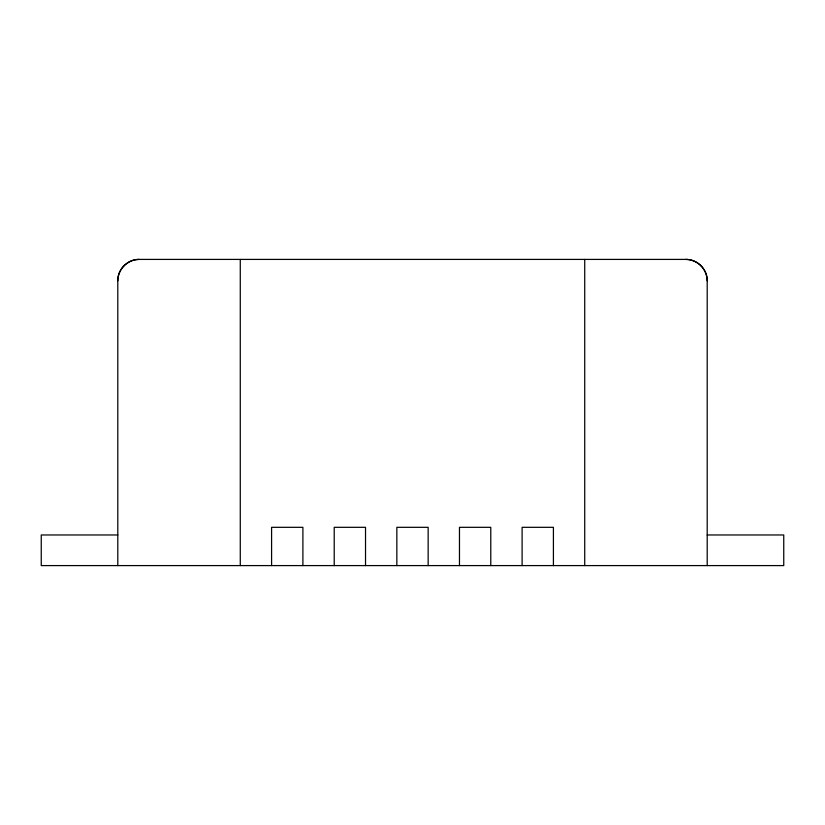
<?xml version="1.0" encoding="UTF-8"?>
<svg xmlns="http://www.w3.org/2000/svg" width="825" height="825" viewBox="0 0 825 825"><rect width="100%" height="100%" fill="white"/><g stroke="black" fill="none" stroke-linecap="round" stroke-linejoin="round"><path stroke-width="1.24" d="M117.8 565.589L117.8 280.84C117.552 269.383 127.772 259.163 139.229 259.411L685.771 259.411C697.228 259.163 707.448 269.383 707.2 280.84L707.2 565.589M117.8 534.971L41.25 534.971L41.25 565.589L783.75 565.589L783.75 534.971L707.2 534.971M584.729 259.411L584.729 565.589M553.41 565.589L553.41 527.319L522.101 527.319L522.101 565.589M490.782 565.589L490.782 527.319L459.473 527.319L459.473 565.589M428.154 565.589L428.154 527.319L396.846 527.319L396.846 565.589M365.527 565.589L365.527 527.319L334.218 527.319L334.218 565.589M302.899 565.589L302.899 527.319L271.59 527.319L271.59 565.589M240.271 259.411L240.271 565.589M685.771 259.411A21.429 21.429 0 0 1 707.2 280.84M117.8 280.84A21.429 21.429 0 0 1 139.229 259.411"/></g></svg>
